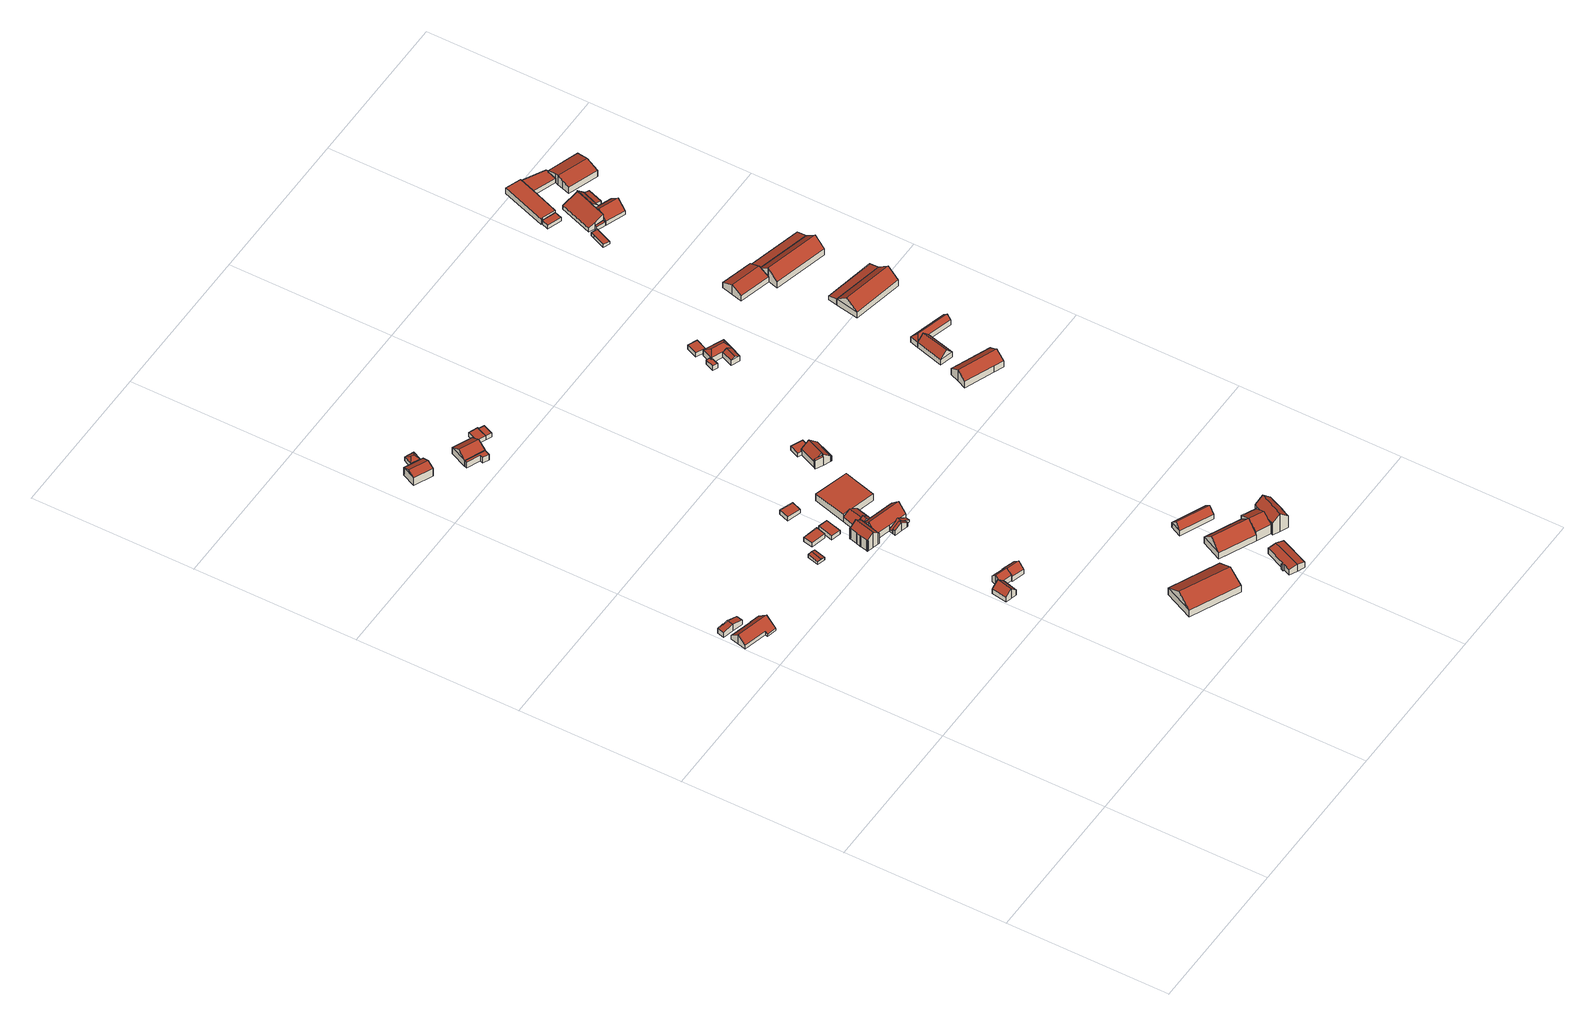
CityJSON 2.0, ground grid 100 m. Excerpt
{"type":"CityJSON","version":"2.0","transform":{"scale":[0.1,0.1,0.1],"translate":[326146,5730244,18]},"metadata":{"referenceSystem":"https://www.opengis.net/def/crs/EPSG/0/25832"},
"CityObjects":{
"building1":{"type":"Building","attributes":{"Geometrietyp2DReferenz":"3000","Gemeindeschluessel":"05170048","function":"31001_1010","roofType":"3100","measuredHeight":6.89},"address":[{"country":"Germany","locality":"Wesel","thoroughfareNumber":"3","thoroughfareName":"Vissel"}],"geometry":[{"type":"Solid","lod":"2","boundaries":[[[[0,1,2,3]],[[4,5,1,0]],[[6,7,5,4]],[[8,9,7,6]],[[10,11,9,8]],[[12,13,11,10]],[[14,15,13,12]],[[16,17,15,14]],[[18,19,17,16]],[[3,2,19,18]],[[4,0,3,18,16,6]],[[14,12,10,8,6,16]],[[1,5,7,9,11,13,15,17,19,2]]]],"semantics":{"surfaces":[{"type":"WallSurface"},{"type":"RoofSurface"},{"type":"GroundSurface"}],"values":[[0,0,0,0,0,0,0,0,0,0,1,1,2]]}}]},
"building2":{"type":"Building","attributes":{"Geometrietyp2DReferenz":"3000","Gemeindeschluessel":"05170048","function":"31001_2723","roofType":"3100","measuredHeight":4.81},"address":[{"country":"Germany","locality":"Wesel","thoroughfareNumber":"3","thoroughfareName":"Vissel"}],"geometry":[{"type":"Solid","lod":"2","boundaries":[[[[20,21,22,23]],[[24,25,21,20]],[[26,27,25,24]],[[28,29,27,26]],[[30,31,29,28]],[[32,33,31,30]],[[34,35,33,32]],[[23,22,35,34]],[[28,26,24,20,23,30]],[[34,32,30,23]],[[21,25,27,29,31,33,35,22]]]],"semantics":{"surfaces":[{"type":"WallSurface"},{"type":"RoofSurface"},{"type":"GroundSurface"}],"values":[[0,0,0,0,0,0,0,0,1,1,2]]}}]},
"building3":{"type":"Building","attributes":{"Geometrietyp2DReferenz":"3000","Gemeindeschluessel":"05170048","function":"31001_1000","roofType":"3100","measuredHeight":7.31},"address":[{"country":"Germany","locality":"Wesel","thoroughfareNumber":"2","thoroughfareName":"Vissel"}],"geometry":[{"type":"Solid","lod":"2","boundaries":[[[[36,37,38,39]],[[40,41,37,36]],[[42,43,41,40]],[[44,45,43,42]],[[46,47,45,44]],[[48,49,47,46]],[[39,38,49,48]],[[40,36,39,42]],[[48,46,44,42,39]],[[37,41,43,45,47,49,38]]]],"semantics":{"surfaces":[{"type":"WallSurface"},{"type":"RoofSurface"},{"type":"GroundSurface"}],"values":[[0,0,0,0,0,0,0,1,1,2]]}}]},
"building4":{"type":"Building","attributes":{"Geometrietyp2DReferenz":"3000","Gemeindeschluessel":"05170048","function":"31001_1313","roofType":"3100","measuredHeight":2.77},"address":[{"country":"Germany","locality":"Wesel","thoroughfareNumber":"4","thoroughfareName":"Vissel"}],"geometry":[{"type":"Solid","lod":"2","boundaries":[[[[50,51,52,53]],[[54,55,51,50]],[[56,57,55,54]],[[53,52,57,56]],[[50,58,54]],[[56,59,53]],[[53,59,58,50]],[[54,58,59,56]],[[51,55,57,52]]]],"semantics":{"surfaces":[{"type":"WallSurface"},{"type":"RoofSurface"},{"type":"GroundSurface"}],"values":[[0,0,0,0,0,0,1,1,2]]}}]},
"building5":{"type":"Building","attributes":{"Geometrietyp2DReferenz":"3000","Gemeindeschluessel":"05170048","function":"31001_1010","roofType":"3100","measuredHeight":7.84},"address":[{"country":"Germany","locality":"Wesel","thoroughfareNumber":"5","thoroughfareName":"Vissel"}],"geometry":[{"type":"Solid","lod":"2","boundaries":[[[[60,61,62,63]],[[64,65,61,60]],[[66,67,65,64]],[[63,62,67,66]],[[60,68,64]],[[66,69,63]],[[63,69,68,60]],[[64,68,69,66]],[[61,65,67,62]]]],"semantics":{"surfaces":[{"type":"WallSurface"},{"type":"RoofSurface"},{"type":"GroundSurface"}],"values":[[0,0,0,0,0,0,1,1,2]]}}]},
"building6":{"type":"Building","attributes":{"Gemeindeschluessel":"05170048","Geometrietyp2DReferenz":"3000","function":"31001_1010"},"address":[{"country":"Germany","locality":"Wesel","thoroughfareNumber":"2","thoroughfareName":"Vissel"}],"children":["building6-1","building6-2"]},
"building6-1":{"type":"BuildingPart","attributes":{"roofType":"3100","measuredHeight":7.04},"parents":["building6"],"geometry":[{"type":"MultiSurface","lod":"2","boundaries":[[[70,71,72,73]],[[74,75,71,70]],[[76,77,75,74]],[[78,79,77,76]],[[80,81,79,78]],[[82,83,84,85]],[[73,72,83,82]],[[80,78,76,74,70,86]],[[73,82,85,86,70]],[[71,75,77,79,81,87,84,83,72]],[[86,88,80]],[[88,86,87,81]],[[86,89,90,87]],[[89,91,85,84,90]]],"semantics":{"surfaces":[{"type":"WallSurface"},{"type":"RoofSurface"},{"type":"GroundSurface"},{"type":"ClosureSurface"}],"values":[0,0,0,0,0,0,0,1,1,2,0,3,0,3]}}]},
"building6-2":{"type":"BuildingPart","attributes":{"roofType":"3100","measuredHeight":7.03},"parents":["building6"],"geometry":[{"type":"MultiSurface","lod":"2","boundaries":[[[92,93,79,94]],[[95,96,93,92]],[[97,98,96,95]],[[99,100,98,97]],[[85,84,100,99]],[[94,79,81,88]],[[95,92,94,88,89,97]],[[85,99,97,89]],[[93,96,98,100,84,90,81,79]],[[85,91,89,90,84]],[[89,86,87,90]],[[86,88,81,87]]],"semantics":{"surfaces":[{"type":"WallSurface"},{"type":"RoofSurface"},{"type":"GroundSurface"},{"type":"ClosureSurface"}],"values":[0,0,0,0,0,0,1,1,2,3,0,3]}}]},
"building7":{"type":"Building","attributes":{"Geometrietyp2DReferenz":"3000","Gemeindeschluessel":"05170048","function":"31001_1313","roofType":"1000","measuredHeight":3.07},"address":[{"country":"Germany","locality":"Wesel","thoroughfareNumber":"4","thoroughfareName":"Vissel"}],"geometry":[{"type":"Solid","lod":"2","boundaries":[[[[101,102,103,104]],[[105,106,102,101]],[[107,108,106,105]],[[104,103,108,107]],[[105,101,104,107]],[[102,106,108,103]]]],"semantics":{"surfaces":[{"type":"WallSurface"},{"type":"RoofSurface"},{"type":"GroundSurface"}],"values":[[0,0,0,0,1,2]]}}]},
"building8":{"type":"Building","attributes":{"Geometrietyp2DReferenz":"3000","Gemeindeschluessel":"05170048","function":"31001_2463","roofType":"3200","measuredHeight":4.69},"address":[{"country":"Germany","locality":"Wesel","thoroughfareNumber":"5","thoroughfareName":"Vissel"}],"geometry":[{"type":"Solid","lod":"2","boundaries":[[[[109,110,111,112]],[[113,114,110,109]],[[115,116,114,113]],[[112,111,116,115]],[[109,117,113]],[[115,118,112]],[[112,118,117,109]],[[113,117,118,115]],[[110,114,116,111]]]],"semantics":{"surfaces":[{"type":"WallSurface"},{"type":"RoofSurface"},{"type":"GroundSurface"}],"values":[[0,0,0,0,1,1,1,1,2]]}}]},
"building9":{"type":"Building","attributes":{"Geometrietyp2DReferenz":"3000","Gemeindeschluessel":"05170048","function":"31001_1210","roofType":"3100","measuredHeight":11.23},"address":[{"country":"Germany","locality":"Wesel","thoroughfareNumber":"4","thoroughfareName":"Vissel"}],"geometry":[{"type":"Solid","lod":"2","boundaries":[[[[119,120,121,122]],[[123,124,120,119]],[[125,126,124,123]],[[127,128,126,125]],[[129,130,128,127]],[[131,132,130,129]],[[133,134,132,131]],[[135,136,134,133]],[[137,138,136,135]],[[139,140,138,137]],[[141,142,140,139]],[[143,144,142,141]],[[145,146,144,143]],[[147,148,146,145]],[[149,150,148,147]],[[151,152,150,149]],[[153,154,152,151]],[[155,156,154,153]],[[157,158,156,155]],[[159,160,158,157]],[[161,162,160,159]],[[163,164,162,161]],[[165,166,164,163]],[[167,168,166,165]],[[169,170,168,167]],[[171,172,170,169]],[[122,121,172,171]],[[131,129,127,125,123,119,122,171,169,167,165,163,133]],[[161,159,157,155,153,151,149,147,145,143,141,139,137,135,133,163]],[[120,124,126,128,130,132,134,136,138,140,142,144,146,148,150,152,154,156,158,160,162,164,166,168,170,172,121]]]],"semantics":{"surfaces":[{"type":"WallSurface"},{"type":"RoofSurface"},{"type":"GroundSurface"}],"values":[[0,0,0,0,0,0,0,0,0,0,0,0,0,0,0,0,0,0,0,0,0,0,0,0,0,0,0,1,1,2]]}}]},
"building10":{"type":"Building","attributes":{"Geometrietyp2DReferenz":"3000","Gemeindeschluessel":"05170048","function":"31001_2720","roofType":"1000","measuredHeight":2.9},"address":[{"country":"Germany","locality":"Wesel","thoroughfareNumber":"4","thoroughfareName":"Vissel"}],"geometry":[{"type":"Solid","lod":"2","boundaries":[[[[173,174,175,176]],[[177,178,174,173]],[[179,180,178,177]],[[176,175,180,179]],[[177,173,176,179]],[[174,178,180,175]]]],"semantics":{"surfaces":[{"type":"WallSurface"},{"type":"RoofSurface"},{"type":"GroundSurface"}],"values":[[0,0,0,0,1,2]]}}]},
"building11":{"type":"Building","attributes":{"Geometrietyp2DReferenz":"3000","Gemeindeschluessel":"05170048","function":"51009_1610","roofType":"1000","measuredHeight":4.03},"geometry":[{"type":"Solid","lod":"2","boundaries":[[[[181,182,183,184]],[[185,186,182,181]],[[187,188,186,185]],[[189,190,188,187]],[[191,192,190,189]],[[184,183,192,191]],[[189,187,185,181,184,191]],[[182,186,188,190,192,183]]]],"semantics":{"surfaces":[{"type":"WallSurface"},{"type":"RoofSurface"},{"type":"GroundSurface"}],"values":[[0,0,0,0,0,0,1,2]]}}]},
"building12":{"type":"Building","attributes":{"Geometrietyp2DReferenz":"3000","Gemeindeschluessel":"05170048","function":"31001_2720","roofType":"3100","measuredHeight":10.62},"address":[{"country":"Germany","locality":"Wesel","thoroughfareNumber":"1","thoroughfareName":"Vissel"}],"geometry":[{"type":"Solid","lod":"2","boundaries":[[[[193,194,195,196]],[[197,198,194,193]],[[199,200,198,197]],[[196,195,200,199]],[[193,201,197]],[[199,202,196]],[[196,202,201,193]],[[197,201,202,199]],[[194,198,200,195]]]],"semantics":{"surfaces":[{"type":"WallSurface"},{"type":"RoofSurface"},{"type":"GroundSurface"}],"values":[[0,0,0,0,0,0,1,1,2]]}}]},
"building13":{"type":"Building","attributes":{"Geometrietyp2DReferenz":"3000","Gemeindeschluessel":"05170048","function":"31001_1010","roofType":"3100","measuredHeight":7.89},"address":[{"country":"Germany","locality":"Wesel","thoroughfareNumber":"11","thoroughfareName":"Vissel"}],"geometry":[{"type":"Solid","lod":"2","boundaries":[[[[203,204,205,206]],[[207,208,204,203]],[[209,210,208,207]],[[206,205,210,209]],[[203,211,207]],[[209,212,206]],[[206,212,211,203]],[[207,211,212,209]],[[204,208,210,205]]]],"semantics":{"surfaces":[{"type":"WallSurface"},{"type":"RoofSurface"},{"type":"GroundSurface"}],"values":[[0,0,0,0,0,0,1,1,2]]}}]},
"building14":{"type":"Building","attributes":{"Geometrietyp2DReferenz":"3000","Gemeindeschluessel":"05170048","function":"51009_1610","roofType":"1000","measuredHeight":2.92},"geometry":[{"type":"Solid","lod":"2","boundaries":[[[[213,214,215,216]],[[217,218,214,213]],[[219,220,218,217]],[[216,215,220,219]],[[217,213,216,219]],[[214,218,220,215]]]],"semantics":{"surfaces":[{"type":"WallSurface"},{"type":"RoofSurface"},{"type":"GroundSurface"}],"values":[[0,0,0,0,1,2]]}}]},
"building15":{"type":"Building","attributes":{"Gemeindeschluessel":"05170048","Geometrietyp2DReferenz":"3000","function":"31001_1210"},"address":[{"country":"Germany","locality":"Wesel","thoroughfareNumber":"4","thoroughfareName":"Vissel"}],"children":["building15-1","building15-2","building15-3"]},
"building15-1":{"type":"BuildingPart","attributes":{"roofType":"3100","measuredHeight":9.55},"parents":["building15"],"geometry":[{"type":"MultiSurface","lod":"2","boundaries":[[[221,222,223,224]],[[225,226,222,221]],[[227,228,226,225]],[[229,230,228,227]],[[231,232,230,229]],[[233,234,232,231]],[[235,236,234,233]],[[237,238,236,235]],[[221,224,237,235,225]],[[233,231,229,227,225,235]],[[222,226,228,230,232,234,236,238,223]],[[237,239,240]],[[241,224,242]],[[243,241,242,223,244]],[[240,239,243,244,238]]],"semantics":{"surfaces":[{"type":"WallSurface"},{"type":"RoofSurface"},{"type":"GroundSurface"},{"type":"ClosureSurface"}],"values":[0,0,0,0,0,0,0,0,1,1,2,0,0,3,3]}}]},
"building15-2":{"type":"BuildingPart","attributes":{"roofType":"3100","measuredHeight":5.46},"parents":["building15"],"geometry":[{"type":"MultiSurface","lod":"2","boundaries":[[[242,223,245,246]],[[247,248,238,240]],[[249,250,248,247]],[[242,246,251,252]],[[249,247,240,252,251]],[[245,223,244,238,248,250,253]],[[251,254,255]],[[256,246,245,257]],[[255,254,256,257,253]],[[241,252,243]],[[223,242,241,243,244]],[[252,239,243]],[[243,239,240,238,244]],[[249,251,255,258]],[[250,258,255,253]]],"semantics":{"surfaces":[{"type":"WallSurface"},{"type":"RoofSurface"},{"type":"GroundSurface"},{"type":"ClosureSurface"}],"values":[0,0,0,1,1,2,0,3,3,0,3,0,3,0,3]}}]},
"building15-3":{"type":"BuildingPart","attributes":{"roofType":"3100","measuredHeight":6.14},"parents":["building15"],"geometry":[{"type":"MultiSurface","lod":"2","boundaries":[[[259,260,261,262]],[[263,245,260,259]],[[264,265,250,258]],[[266,267,265,264]],[[262,261,267,266]],[[263,259,262,268]],[[266,264,258,268,262]],[[260,245,257,250,265,267,261]],[[263,268,256,246]],[[246,256,257,245]],[[268,254,256]],[[256,254,255,253,257]],[[255,258,250,253]]],"semantics":{"surfaces":[{"type":"WallSurface"},{"type":"RoofSurface"},{"type":"GroundSurface"},{"type":"ClosureSurface"}],"values":[0,0,0,0,0,1,1,2,0,3,0,3,3]}}]},
"building16":{"type":"Building","attributes":{"Geometrietyp2DReferenz":"3000","Gemeindeschluessel":"05170048","function":"31001_2463","roofType":"1000","measuredHeight":2.89},"address":[{"country":"Germany","locality":"Wesel","thoroughfareNumber":"11","thoroughfareName":"Vissel"}],"geometry":[{"type":"Solid","lod":"2","boundaries":[[[[269,270,271,272]],[[273,274,270,269]],[[275,276,274,273]],[[277,278,276,275]],[[272,271,278,277]],[[275,273,269,272,277]],[[270,274,276,278,271]]]],"semantics":{"surfaces":[{"type":"WallSurface"},{"type":"RoofSurface"},{"type":"GroundSurface"}],"values":[[0,0,0,0,0,1,2]]}}]},
"building17":{"type":"Building","attributes":{"Gemeindeschluessel":"05170048","Geometrietyp2DReferenz":"3000","function":"31001_2720"},"address":[{"country":"Germany","locality":"Wesel","thoroughfareNumber":"4","thoroughfareName":"Vissel"}],"children":["building17-1","building17-2","building17-3"]},
"building17-1":{"type":"BuildingPart","attributes":{"roofType":"9999","measuredHeight":4.94},"parents":["building17"],"geometry":[{"type":"MultiSurface","lod":"2","boundaries":[[[279,280,281,282]],[[280,283,284,281]],[[279,285,283,280]],[[282,286,285,279]],[[282,287,288,289,286]],[[290,281,291]],[[284,289,288,291]],[[287,290,291,288]],[[283,285,286,284]]],"semantics":{"surfaces":[{"type":"RoofSurface"},{"type":"WallSurface"},{"type":"GroundSurface"}],"values":[0,1,1,1,1,1,1,1,2]}}]},
"building17-2":{"type":"BuildingPart","attributes":{"roofType":"3100","measuredHeight":6.3},"parents":["building17"],"geometry":[{"type":"MultiSurface","lod":"2","boundaries":[[[292,293,294,295]],[[296,297,293,292]],[[298,299,297,296]],[[292,300,296]],[[295,301,300,292]],[[296,300,301,298]],[[293,297,299,294]],[[302,295,303]],[[304,303,294,299]],[[298,302,303,304]],[[295,302,305,301]],[[302,298,305]]],"semantics":{"surfaces":[{"type":"WallSurface"},{"type":"RoofSurface"},{"type":"GroundSurface"},{"type":"ClosureSurface"}],"values":[0,0,0,0,1,1,2,0,3,3,0,3]}}]},
"building17-3":{"type":"BuildingPart","attributes":{"roofType":"3100","measuredHeight":5.96},"parents":["building17"],"geometry":[{"type":"MultiSurface","lod":"2","boundaries":[[[291,284,306,307]],[[303,294,289,288]],[[307,308,309,291]],[[288,309,308,303]],[[284,289,294,306]],[[291,288,289,284]],[[304,307,306,299]],[[303,304,299,294]],[[287,290,309]],[[288,291,290,287]],[[307,304,298,305,308]],[[303,302,298,304]],[[298,302,305]]],"semantics":{"surfaces":[{"type":"WallSurface"},{"type":"RoofSurface"},{"type":"GroundSurface"},{"type":"ClosureSurface"}],"values":[0,0,1,1,2,3,0,3,0,3,0,3,3]}}]},
"building18":{"type":"Building","attributes":{"Geometrietyp2DReferenz":"3000","Gemeindeschluessel":"05170048","function":"31001_2463","roofType":"1000","measuredHeight":2.9},"address":[{"country":"Germany","locality":"Wesel","thoroughfareNumber":"11","thoroughfareName":"Vissel"}],"geometry":[{"type":"Solid","lod":"2","boundaries":[[[[310,311,276,275]],[[312,313,311,310]],[[277,278,313,312]],[[275,276,278,277]],[[312,310,275,277]],[[311,313,278,276]]]],"semantics":{"surfaces":[{"type":"WallSurface"},{"type":"RoofSurface"},{"type":"GroundSurface"}],"values":[[0,0,0,0,1,2]]}}]},
"building19":{"type":"Building","attributes":{"Geometrietyp2DReferenz":"3000","Gemeindeschluessel":"05170048","function":"31001_1220","roofType":"3100","measuredHeight":5.3},"geometry":[{"type":"Solid","lod":"2","boundaries":[[[[314,315,316,317]],[[318,319,315,314]],[[320,321,319,318]],[[322,323,321,320]],[[324,325,323,322]],[[326,327,325,324]],[[328,329,327,326]],[[330,331,329,328]],[[332,333,331,330]],[[317,316,333,332]],[[326,324,322,320,318,314,317,328]],[[332,330,328,317]],[[315,319,321,323,325,327,329,331,333,316]]]],"semantics":{"surfaces":[{"type":"WallSurface"},{"type":"RoofSurface"},{"type":"GroundSurface"}],"values":[[0,0,0,0,0,0,0,0,0,0,1,1,2]]}}]},
"building20":{"type":"Building","attributes":{"Geometrietyp2DReferenz":"3000","Gemeindeschluessel":"05170048","function":"51009_1610","roofType":"3100","measuredHeight":6.94},"geometry":[{"type":"Solid","lod":"2","boundaries":[[[[334,335,336,337]],[[338,339,335,334]],[[340,341,339,338]],[[337,336,341,340]],[[334,342,338]],[[340,343,337]],[[337,343,342,334]],[[338,342,343,340]],[[335,339,341,336]]]],"semantics":{"surfaces":[{"type":"WallSurface"},{"type":"RoofSurface"},{"type":"GroundSurface"}],"values":[[0,0,0,0,0,0,1,1,2]]}}]},
"building21":{"type":"Building","attributes":{"name":"Treutenhof","Geometrietyp2DReferenz":"3000","Gemeindeschluessel":"05170048","function":"31001_2720","roofType":"3100","measuredHeight":10.7},"address":[{"country":"Germany","locality":"Wesel","thoroughfareNumber":"1","thoroughfareName":"Vissel"}],"geometry":[{"type":"Solid","lod":"2","boundaries":[[[[344,345,346,347]],[[348,349,345,344]],[[350,351,349,348]],[[347,346,351,350]],[[344,352,348]],[[350,353,347]],[[347,353,352,344]],[[348,352,353,350]],[[345,349,351,346]]]],"semantics":{"surfaces":[{"type":"WallSurface"},{"type":"RoofSurface"},{"type":"GroundSurface"}],"values":[[0,0,0,0,0,0,1,1,2]]}}]},
"building22":{"type":"Building","attributes":{"Geometrietyp2DReferenz":"3000","Gemeindeschluessel":"05170048","function":"31001_1010","roofType":"3100","measuredHeight":8.33},"address":[{"country":"Germany","locality":"Wesel","thoroughfareNumber":"4a","thoroughfareName":"Vissel"}],"geometry":[{"type":"Solid","lod":"2","boundaries":[[[[354,355,356,357]],[[358,359,355,354]],[[360,361,359,358]],[[362,363,361,360]],[[364,365,363,362]],[[366,367,365,364]],[[368,336,367,366]],[[369,341,336,368]],[[370,341,369]],[[371,339,341,370]],[[372,373,339,371]],[[357,356,373,372]],[[357,372,371,370,354]],[[369,368,366,364,362,360,358,354,370]],[[355,359,361,363,365,367,336,341,339,373,356]]]],"semantics":{"surfaces":[{"type":"WallSurface"},{"type":"RoofSurface"},{"type":"GroundSurface"}],"values":[[0,0,0,0,0,0,0,0,0,0,0,0,1,1,2]]}}]},
"building23":{"type":"Building","attributes":{"Geometrietyp2DReferenz":"3000","Gemeindeschluessel":"05170048","function":"51009_1610","roofType":"1000","measuredHeight":3.79},"geometry":[{"type":"Solid","lod":"2","boundaries":[[[[374,375,376,377]],[[378,379,375,374]],[[380,381,379,378]],[[377,376,381,380]],[[378,374,377,380]],[[375,379,381,376]]]],"semantics":{"surfaces":[{"type":"WallSurface"},{"type":"RoofSurface"},{"type":"GroundSurface"}],"values":[[0,0,0,0,1,2]]}}]},
"building24":{"type":"Building","attributes":{"Geometrietyp2DReferenz":"3000","Gemeindeschluessel":"05170048","function":"31001_2463","roofType":"1000","measuredHeight":2.79},"address":[{"country":"Germany","locality":"Wesel","thoroughfareNumber":"4a","thoroughfareName":"Vissel"}],"geometry":[{"type":"Solid","lod":"2","boundaries":[[[[382,383,384,385]],[[386,387,383,382]],[[388,389,387,386]],[[390,391,389,388]],[[392,393,391,390]],[[385,384,393,392]],[[390,388,386,382,385,392]],[[383,387,389,391,393,384]]]],"semantics":{"surfaces":[{"type":"WallSurface"},{"type":"RoofSurface"},{"type":"GroundSurface"}],"values":[[0,0,0,0,0,0,1,2]]}}]},
"building25":{"type":"Building","attributes":{"Geometrietyp2DReferenz":"3000","Gemeindeschluessel":"05170048","function":"31001_2720","roofType":"3100","measuredHeight":6.97},"address":[{"country":"Germany","locality":"Wesel","thoroughfareNumber":"1","thoroughfareName":"Vissel"}],"geometry":[{"type":"Solid","lod":"2","boundaries":[[[[394,395,396,397]],[[398,399,395,394]],[[400,401,399,398]],[[397,396,401,400]],[[394,402,398]],[[400,403,397]],[[397,403,402,394]],[[398,402,403,400]],[[395,399,401,396]]]],"semantics":{"surfaces":[{"type":"WallSurface"},{"type":"RoofSurface"},{"type":"GroundSurface"}],"values":[[0,0,0,0,0,0,1,1,2]]}}]},
"building26":{"type":"Building","attributes":{"name":"Treutenhof","Gemeindeschluessel":"05170048","Geometrietyp2DReferenz":"3000","function":"31001_1210"},"address":[{"country":"Germany","locality":"Wesel","thoroughfareNumber":"1","thoroughfareName":"Vissel"}],"children":["building26-1","building26-2"]},
"building26-1":{"type":"BuildingPart","attributes":{"roofType":"3100","measuredHeight":13.08},"parents":["building26"],"geometry":[{"type":"MultiSurface","lod":"2","boundaries":[[[404,405,406,407]],[[408,409,405,404]],[[410,411,409,408]],[[412,413,411,410]],[[414,415,413,412]],[[416,417,415,414]],[[418,419,417,416]],[[420,421,419,418]],[[422,423,421,420]],[[424,425,423,422]],[[426,427,428,429]],[[407,406,427,426]],[[426,429,424,422,420,418,407]],[[416,414,412,410,408,404,407,418]],[[405,409,411,413,415,417,419,421,423,425,428,427,406]],[[424,430,431]],[[429,432,433]],[[434,433,432,428,435]],[[431,430,434,435,425]]],"semantics":{"surfaces":[{"type":"WallSurface"},{"type":"RoofSurface"},{"type":"GroundSurface"},{"type":"ClosureSurface"}],"values":[0,0,0,0,0,0,0,0,0,0,0,0,1,1,2,0,0,3,3]}}]},
"building26-2":{"type":"BuildingPart","attributes":{"roofType":"3100","measuredHeight":10.74},"parents":["building26"],"geometry":[{"type":"MultiSurface","lod":"2","boundaries":[[[436,349,423,437]],[[352,438,349,436]],[[439,345,438,352]],[[432,428,345,439]],[[437,423,425,431]],[[436,437,431,440,352]],[[432,439,352,440]],[[349,438,345,428,435,425,423]],[[440,434,433]],[[433,434,435,428,432]],[[440,430,434]],[[434,430,431,425,435]]],"semantics":{"surfaces":[{"type":"WallSurface"},{"type":"RoofSurface"},{"type":"GroundSurface"},{"type":"ClosureSurface"}],"values":[0,0,0,0,0,1,1,2,0,3,0,3]}}]},
"building27":{"type":"Building","attributes":{"Geometrietyp2DReferenz":"3000","Gemeindeschluessel":"05170048","function":"31001_1010","roofType":"3100","measuredHeight":5.24},"address":[{"country":"Germany","locality":"Wesel","thoroughfareNumber":"6","thoroughfareName":"Vissel"}],"geometry":[{"type":"Solid","lod":"2","boundaries":[[[[441,442,443,444]],[[445,446,442,441]],[[447,448,446,445]],[[444,443,448,447]],[[441,449,445]],[[447,450,444]],[[444,450,449,441]],[[445,449,450,447]],[[442,446,448,443]]]],"semantics":{"surfaces":[{"type":"WallSurface"},{"type":"RoofSurface"},{"type":"GroundSurface"}],"values":[[0,0,0,0,0,0,1,1,2]]}}]},
"building28":{"type":"Building","attributes":{"Gemeindeschluessel":"05170048","Geometrietyp2DReferenz":"3000","function":"31001_1010"},"address":[{"country":"Germany","locality":"Wesel","thoroughfareNumber":"6","thoroughfareName":"Vissel"}],"children":["building28-1","building28-2"]},
"building28-1":{"type":"BuildingPart","attributes":{"roofType":"3200","measuredHeight":6.23},"parents":["building28"],"geometry":[{"type":"MultiSurface","lod":"2","boundaries":[[[451,452,453,454]],[[455,456,457,458]],[[459,460,456,455]],[[461,462,460,459]],[[454,453,462,461]],[[463,459,455,464]],[[455,458,465,464]],[[464,465,451,454,461,463]],[[461,459,463]],[[452,466,457,456,460,462,453]],[[451,465,467,468]],[[466,452,468,467]],[[465,458,469,467]],[[457,466,467,469]]],"semantics":{"surfaces":[{"type":"WallSurface"},{"type":"RoofSurface"},{"type":"GroundSurface"},{"type":"ClosureSurface"}],"values":[0,0,0,0,0,1,1,1,1,2,0,3,0,3]}}]},
"building28-2":{"type":"BuildingPart","attributes":{"roofType":"1000","measuredHeight":3.13},"address":[{"country":"Germany","locality":"Wesel","thoroughfareNumber":"6","thoroughfareName":"Vissel"}],"parents":["building28"],"geometry":[{"type":"Solid","lod":"2","boundaries":[[[[469,457,470,471]],[[472,473,452,468]],[[474,475,473,472]],[[471,470,475,474]],[[472,468,467,469,471,474]],[[457,466,452,473,475,470]],[[469,467,466,457]],[[467,468,452,466]]]],"semantics":{"surfaces":[{"type":"WallSurface"},{"type":"RoofSurface"},{"type":"GroundSurface"},{"type":"ClosureSurface"}],"values":[[0,0,0,0,1,2,3,3]]}}]},
"building29":{"type":"Building","attributes":{"Geometrietyp2DReferenz":"3000","Gemeindeschluessel":"05170048","function":"31001_2463","roofType":"1000","measuredHeight":3.03},"address":[{"country":"Germany","locality":"Wesel","thoroughfareNumber":"6","thoroughfareName":"Vissel"}],"geometry":[{"type":"Solid","lod":"2","boundaries":[[[[476,477,478,479]],[[480,481,477,476]],[[482,483,481,480]],[[479,478,483,482]],[[480,476,479,482]],[[477,481,483,478]]]],"semantics":{"surfaces":[{"type":"WallSurface"},{"type":"RoofSurface"},{"type":"GroundSurface"}],"values":[[0,0,0,0,1,2]]}}]},
"building30":{"type":"Building","attributes":{"Geometrietyp2DReferenz":"3000","Gemeindeschluessel":"05170048","function":"31001_2720","roofType":"3100","measuredHeight":8.42},"address":[{"country":"Germany","locality":"Wesel","thoroughfareNumber":"10","thoroughfareName":"Vissel"}],"geometry":[{"type":"Solid","lod":"2","boundaries":[[[[484,485,486,487]],[[488,489,485,484]],[[490,491,489,488]],[[492,493,491,490]],[[494,495,493,492]],[[496,497,495,494]],[[498,499,497,496]],[[500,501,499,498]],[[487,486,501,500]],[[487,500,498,496,484]],[[494,492,490,488,484,496]],[[485,489,491,493,495,497,499,501,486]]]],"semantics":{"surfaces":[{"type":"WallSurface"},{"type":"RoofSurface"},{"type":"GroundSurface"}],"values":[[0,0,0,0,0,0,0,0,0,1,1,2]]}}]},
"building31":{"type":"Building","attributes":{"Geometrietyp2DReferenz":"3000","Gemeindeschluessel":"05170048","function":"31001_1210","roofType":"3100","measuredHeight":8.02},"address":[{"country":"Germany","locality":"Wesel","thoroughfareNumber":"10a","thoroughfareName":"Vissel"}],"geometry":[{"type":"Solid","lod":"2","boundaries":[[[[502,503,504,505]],[[506,507,503,502]],[[508,509,507,506]],[[505,504,509,508]],[[502,510,506]],[[508,511,505]],[[505,511,510,502]],[[506,510,511,508]],[[503,507,509,504]]]],"semantics":{"surfaces":[{"type":"WallSurface"},{"type":"RoofSurface"},{"type":"GroundSurface"}],"values":[[0,0,0,0,0,0,1,1,2]]}}]},
"building32":{"type":"Building","attributes":{"Geometrietyp2DReferenz":"3000","Gemeindeschluessel":"05170048","function":"31001_2720","roofType":"5000","measuredHeight":6.34},"address":[{"country":"Germany","locality":"Wesel","thoroughfareNumber":"10","thoroughfareName":"Vissel"}],"geometry":[{"type":"Solid","lod":"2","boundaries":[[[[512,513,509,508]],[[514,515,513,512]],[[516,517,515,514]],[[518,519,517,516]],[[505,504,519,518]],[[508,509,504,505]],[[516,514,512,520]],[[512,508,520]],[[508,505,518,516,520]],[[513,515,517,519,504,509]]]],"semantics":{"surfaces":[{"type":"WallSurface"},{"type":"RoofSurface"},{"type":"GroundSurface"}],"values":[[0,0,0,0,0,0,1,1,1,2]]}}]},
"building33":{"type":"Building","attributes":{"Geometrietyp2DReferenz":"3000","Gemeindeschluessel":"05170048","function":"31001_2720","roofType":"3100","measuredHeight":6.85},"address":[{"country":"Germany","locality":"Wesel","thoroughfareNumber":"8","thoroughfareName":"Vissel"}],"geometry":[{"type":"Solid","lod":"2","boundaries":[[[[521,522,523,524]],[[525,526,522,521]],[[527,528,526,525]],[[529,530,528,527]],[[531,532,530,529]],[[533,534,532,531]],[[524,523,534,533]],[[524,533,531,521]],[[529,527,525,521,531]],[[522,526,528,530,532,534,523]]]],"semantics":{"surfaces":[{"type":"WallSurface"},{"type":"RoofSurface"},{"type":"GroundSurface"}],"values":[[0,0,0,0,0,0,0,1,1,2]]}}]},
"building34":{"type":"Building","attributes":{"Gemeindeschluessel":"05170048","Geometrietyp2DReferenz":"3000","function":"31001_2720"},"address":[{"country":"Germany","locality":"Wesel","thoroughfareNumber":"9","thoroughfareName":"Vissel"}],"children":["building34-1","building34-2"]},
"building34-1":{"type":"BuildingPart","attributes":{"roofType":"3100","measuredHeight":10.04},"parents":["building34"],"geometry":[{"type":"Solid","lod":"2","boundaries":[[[[535,536,537,538]],[[539,540,536,535]],[[541,542,540,539]],[[538,543,535]],[[539,544,541]],[[541,544,543,538]],[[535,543,544,539]],[[537,536,540,542]],[[537,542,541,538]]]],"semantics":{"surfaces":[{"type":"WallSurface"},{"type":"RoofSurface"},{"type":"GroundSurface"},{"type":"ClosureSurface"}],"values":[[0,0,0,0,0,1,1,2,3]]}}]},
"building34-2":{"type":"BuildingPart","attributes":{"roofType":"2100","measuredHeight":4.29},"address":[{"country":"Germany","locality":"Wesel","thoroughfareNumber":"9","thoroughfareName":"Vissel"}],"parents":["building34"],"geometry":[{"type":"Solid","lod":"2","boundaries":[[[[545,546,542,541]],[[547,548,546,545]],[[549,550,548,547]],[[538,537,550,549]],[[547,545,541,538,549]],[[542,546,548,550,537]],[[538,541,542,537]]]],"semantics":{"surfaces":[{"type":"WallSurface"},{"type":"RoofSurface"},{"type":"GroundSurface"},{"type":"ClosureSurface"}],"values":[[0,0,0,0,1,2,3]]}}]},
"building35":{"type":"Building","attributes":{"Geometrietyp2DReferenz":"3000","Gemeindeschluessel":"05170048","function":"31001_2720","roofType":"1000","measuredHeight":2.15},"address":[{"country":"Germany","locality":"Wesel","thoroughfareNumber":"7","thoroughfareName":"Vissel"}],"geometry":[{"type":"Solid","lod":"2","boundaries":[[[[551,552,553,554]],[[555,556,552,551]],[[557,558,556,555]],[[559,560,558,557]],[[554,553,560,559]],[[557,555,551,554,559]],[[552,556,558,560,553]]]],"semantics":{"surfaces":[{"type":"WallSurface"},{"type":"RoofSurface"},{"type":"GroundSurface"}],"values":[[0,0,0,0,0,1,2]]}}]},
"building36":{"type":"Building","attributes":{"Geometrietyp2DReferenz":"3000","Gemeindeschluessel":"05170048","function":"31001_2720","roofType":"1000","measuredHeight":2.51},"address":[{"country":"Germany","locality":"Wesel","thoroughfareNumber":"7","thoroughfareName":"Vissel"}],"geometry":[{"type":"Solid","lod":"2","boundaries":[[[[561,562,563,564]],[[565,566,562,561]],[[567,568,566,565]],[[569,570,568,567]],[[564,563,570,569]],[[567,565,561,564,569]],[[562,566,568,570,563]]]],"semantics":{"surfaces":[{"type":"WallSurface"},{"type":"RoofSurface"},{"type":"GroundSurface"}],"values":[[0,0,0,0,0,1,2]]}}]},
"building37":{"type":"Building","attributes":{"Gemeindeschluessel":"05170048","Geometrietyp2DReferenz":"3000","function":"31001_2720"},"address":[{"country":"Germany","locality":"Wesel","thoroughfareNumber":"8","thoroughfareName":"Vissel"}],"children":["building37-1","building37-2"]},
"building37-1":{"type":"BuildingPart","attributes":{"roofType":"3100","measuredHeight":9.95},"parents":["building37"],"geometry":[{"type":"MultiSurface","lod":"2","boundaries":[[[571,572,573,574]],[[575,576,572,571]],[[577,578,576,575]],[[579,580,581,582]],[[583,584,580,579]],[[574,573,584,583]],[[571,574,583,579,575]],[[582,577,575,579]],[[572,576,578,581,580,584,573]],[[585,586,581,578]],[[577,582,586,585]]],"semantics":{"surfaces":[{"type":"WallSurface"},{"type":"RoofSurface"},{"type":"GroundSurface"},{"type":"ClosureSurface"}],"values":[0,0,0,0,0,0,1,1,2,0,3]}}]},
"building37-2":{"type":"BuildingPart","attributes":{"roofType":"2100","measuredHeight":4.58},"address":[{"country":"Germany","locality":"Wesel","thoroughfareNumber":"8","thoroughfareName":"Vissel"}],"parents":["building37"],"geometry":[{"type":"MultiSurface","lod":"2","boundaries":[[[587,586,588,589]],[[590,591,585,592]],[[589,588,591,590]],[[592,587,589,590]],[[586,585,591,588]],[[587,592,577,582]],[[585,586,582,577]]],"semantics":{"surfaces":[{"type":"WallSurface"},{"type":"RoofSurface"},{"type":"GroundSurface"},{"type":"ClosureSurface"}],"values":[0,0,0,1,2,0,3]}}]},
"building38":{"type":"Building","attributes":{"Geometrietyp2DReferenz":"3000","Gemeindeschluessel":"05170048","function":"31001_2720","roofType":"1000","measuredHeight":4.16},"address":[{"country":"Germany","locality":"Wesel","thoroughfareNumber":"7","thoroughfareName":"Vissel"}],"geometry":[{"type":"Solid","lod":"2","boundaries":[[[[593,594,595,596]],[[597,598,594,593]],[[599,600,598,597]],[[601,562,600,599]],[[602,563,562,601]],[[603,570,563,602]],[[596,595,570,603]],[[602,601,599,597,593,596,603]],[[594,598,600,562,563,570,595]]]],"semantics":{"surfaces":[{"type":"WallSurface"},{"type":"RoofSurface"},{"type":"GroundSurface"}],"values":[[0,0,0,0,0,0,0,1,2]]}}]},
"building39":{"type":"Building","attributes":{"Gemeindeschluessel":"05170048","Geometrietyp2DReferenz":"3000","function":"31001_2720"},"address":[{"country":"Germany","locality":"Wesel","thoroughfareNumber":"7","thoroughfareName":"Vissel"}],"children":["building39-1","building39-2","building39-3"]},
"building39-1":{"type":"BuildingPart","attributes":{"roofType":"2100","measuredHeight":7.04},"parents":["building39"],"geometry":[{"type":"MultiSurface","lod":"2","boundaries":[[[604,605,606,607]],[[608,609,605,604]],[[610,611,609,608]],[[612,613,614,615]],[[610,608,604,607,612,615]],[[606,605,609,611,614,613]],[[612,607,616,617]],[[606,613,617,616]],[[610,615,614,611]]],"semantics":{"surfaces":[{"type":"WallSurface"},{"type":"RoofSurface"},{"type":"GroundSurface"},{"type":"ClosureSurface"}],"values":[0,0,0,0,1,2,0,3,3]}}]},
"building39-2":{"type":"BuildingPart","attributes":{"roofType":"1000","measuredHeight":2.52},"parents":["building39"],"geometry":[{"type":"Solid","lod":"2","boundaries":[[[[616,606,618,619]],[[620,621,613,617]],[[619,618,621,620]],[[617,616,619,620]],[[606,613,621,618]],[[616,617,613,606]]]],"semantics":{"surfaces":[{"type":"WallSurface"},{"type":"RoofSurface"},{"type":"GroundSurface"},{"type":"ClosureSurface"}],"values":[[0,0,0,1,2,3]]}}]},
"building39-3":{"type":"BuildingPart","attributes":{"roofType":"2100","measuredHeight":7.45},"parents":["building39"],"geometry":[{"type":"MultiSurface","lod":"2","boundaries":[[[622,614,623,624]],[[625,626,611,627]],[[628,629,626,625]],[[624,623,629,628]],[[625,627,622,624,628]],[[614,611,626,629,623]],[[622,627,610,615]],[[611,614,615,610]]],"semantics":{"surfaces":[{"type":"WallSurface"},{"type":"RoofSurface"},{"type":"GroundSurface"},{"type":"ClosureSurface"}],"values":[0,0,0,0,1,2,0,3]}}]},
"building40":{"type":"Building","attributes":{"name":"Mostertskath","Geometrietyp2DReferenz":"3000","Gemeindeschluessel":"05170048","function":"31001_1210","roofType":"3100","measuredHeight":7.72},"address":[{"country":"Germany","locality":"Wesel","thoroughfareNumber":"7","thoroughfareName":"Vissel"}],"geometry":[{"type":"Solid","lod":"2","boundaries":[[[[630,631,632,633]],[[634,635,631,630]],[[636,637,635,634]],[[638,639,637,636]],[[640,641,639,638]],[[642,643,641,640]],[[633,632,643,642]],[[633,642,640,630]],[[638,636,634,630,640]],[[631,635,637,639,641,643,632]]]],"semantics":{"surfaces":[{"type":"WallSurface"},{"type":"RoofSurface"},{"type":"GroundSurface"}],"values":[[0,0,0,0,0,0,0,1,1,2]]}}]},
"building41":{"type":"Building","attributes":{"Geometrietyp2DReferenz":"3000","Gemeindeschluessel":"05170048","function":"31001_2463","roofType":"2100","measuredHeight":3.32},"address":[{"country":"Germany","locality":"Wesel","thoroughfareNumber":"7","thoroughfareName":"Vissel"}],"geometry":[{"type":"Solid","lod":"2","boundaries":[[[[644,645,646,647]],[[648,649,645,644]],[[650,651,649,648]],[[647,646,651,650]],[[648,644,647,650]],[[645,649,651,646]]]],"semantics":{"surfaces":[{"type":"WallSurface"},{"type":"RoofSurface"},{"type":"GroundSurface"}],"values":[[0,0,0,0,1,2]]}}]},
"building42":{"type":"Building","attributes":{"Geometrietyp2DReferenz":"3000","Gemeindeschluessel":"05170048","function":"31001_2720","roofType":"1000","measuredHeight":3.04},"address":[{"country":"Germany","locality":"Wesel","thoroughfareNumber":"7","thoroughfareName":"Vissel"}],"geometry":[{"type":"Solid","lod":"2","boundaries":[[[[652,653,654,655]],[[656,657,653,652]],[[658,659,657,656]],[[660,661,659,658]],[[662,663,661,660]],[[664,665,663,662]],[[666,667,665,664]],[[655,654,667,666]],[[664,662,660,658,656,652,655,666]],[[653,657,659,661,663,665,667,654]]]],"semantics":{"surfaces":[{"type":"WallSurface"},{"type":"RoofSurface"},{"type":"GroundSurface"}],"values":[[0,0,0,0,0,0,0,0,1,2]]}}]},
"building43":{"type":"Building","attributes":{"Geometrietyp2DReferenz":"3000","Gemeindeschluessel":"05170048","function":"31001_2720","roofType":"3100","measuredHeight":7.01},"address":[{"country":"Germany","locality":"Wesel","thoroughfareNumber":"7","thoroughfareName":"Vissel"}],"geometry":[{"type":"Solid","lod":"2","boundaries":[[[[668,669,670,671]],[[672,673,669,668]],[[674,665,673,672]],[[675,663,665,674]],[[676,661,663,675]],[[677,678,661,676]],[[679,680,678,677]],[[681,682,680,679]],[[671,670,682,681]],[[668,671,681,679,672]],[[677,676,675,674,672,679]],[[669,673,665,663,661,678,680,682,670]]]],"semantics":{"surfaces":[{"type":"WallSurface"},{"type":"RoofSurface"},{"type":"GroundSurface"}],"values":[[0,0,0,0,0,0,0,0,0,1,1,2]]}}]}
},
"vertices":[
[146,2179,38],[146,2179,12],[143,2163,12],[143,2163,26],[4,2215,38],[4,2215,12],[15,2266,81],[15,2266,12],[27,2318,38],[27,2318,12],[167,2281,38],[167,2281,12],[168,2286,34],[168,2286,12],[230,2272,32],[230,2272,12],[217,2214,81],[217,2214,12],[204,2150,28],[204,2150,12],
[20,2359,42],[20,2359,10],[86,2342,10],[86,2342,58],[31,2402,42],[31,2402,10],[66,2393,51],[66,2393,10],[65,2388,51],[65,2388,10],[95,2381,58],[95,2381,10],[161,2364,42],[161,2364,10],[151,2325,42],[151,2325,10],
[1006,1218,54],[1006,1218,18],[1042,1210,18],[1042,1210,91],[1021,1314,54],[1021,1314,18],[1062,1305,91],[1062,1305,18],[1079,1301,76],[1079,1301,18],[1103,1294,54],[1103,1294,18],[1078,1202,54],[1078,1202,18],
[779,2199,31],[779,2199,9],[799,2271,9],[799,2271,31],[733,2212,31],[733,2212,9],[751,2283,31],[751,2283,9],[756,2205,37],[775,2277,37],
[271,4361,71],[271,4361,13],[160,4412,13],[160,4412,71],[233,4277,71],[233,4277,13],[121,4328,71],[121,4328,13],[252,4319,91],[141,4370,91],
[1242,1284,85],[1242,1284,15],[1254,1321,15],[1254,1321,51],[1231,1247,51],[1231,1247,15],[1154,1271,51],[1154,1271,15],[1155,1278,57],[1155,1278,15],[1156,1277,57],[1156,1277,15],[1175,1346,51],[1175,1346,15],[1174,1340,15],[1174,1340,56],[1165,1308,85],[1165,1308,15],[1156,1277,56],[1165,1309,85],[1165,1309,15],[1166,1313,81],
[1103,1294,56],[1103,1294,15],[1155,1278,56],[1079,1301,56],[1079,1301,15],[1088,1332,85],[1088,1332,15],[1098,1362,56],[1098,1362,15],
[919,2282,41],[919,2282,10],[935,2341,10],[935,2341,41],[826,2304,41],[826,2304,10],[839,2364,41],[839,2364,10],
[308,4440,41],[308,4440,11],[253,4465,11],[253,4465,41],[282,4385,41],[282,4385,11],[227,4410,41],[227,4410,11],[277,4421,58],[258,4430,58],
[1034,2040,91],[1034,2040,13],[1036,2040,13],[1036,2040,90],[1029,2021,91],[1029,2021,13],[1031,2020,90],[1031,2020,13],[1029,2015,90],[1029,2015,13],[1024,2017,94],[1024,2017,13],[1024,2018,94],[1024,2018,13],[988,2027,125],[988,2027,13],[953,2036,96],[953,2036,13],[953,2035,96],[953,2035,13],[947,2036,91],[947,2036,13],[949,2042,91],[949,2042,13],[950,2041,92],[950,2041,13],[962,2087,92],[962,2087,13],[960,2088,91],[960,2088,13],[968,2116,90],[968,2116,13],[969,2115,91],[969,2115,13],[981,2161,91],[981,2161,13],[980,2162,90],[980,2162,13],[981,2167,90],[981,2167,13],[986,2166,94],[986,2166,13],[986,2164,94],[986,2164,13],[1022,2155,125],[1022,2155,13],[1057,2146,96],[1057,2146,13],[1058,2147,96],[1058,2147,13],[1063,2146,91],[1063,2146,13],[1063,2144,91],[1063,2144,13],
[950,2339,41],[950,2339,12],[924,2242,12],[924,2242,41],[1008,2324,41],[1008,2324,12],[982,2227,41],[982,2227,12],
[484,4085,58],[484,4085,18],[499,4119,18],[499,4119,58],[446,4102,58],[446,4102,18],[453,4119,58],[453,4119,18],[373,4154,58],[373,4154,18],[380,4170,58],[380,4170,18],
[1790,382,70],[1790,382,21],[1493,519,21],[1493,519,70],[1707,199,70],[1707,199,21],[1409,337,70],[1409,337,21],[1748,290,127],[1451,428,127],
[545,4225,59],[545,4225,13],[427,4276,13],[427,4276,59],[499,4119,59],[499,4119,13],[380,4170,59],[380,4170,13],[522,4172,92],[403,4223,92],
[1006,2487,39],[1006,2487,10],[1028,2545,10],[1028,2545,39],[924,2515,39],[924,2515,10],[946,2576,39],[946,2576,10],
[1036,2040,61],[1036,2040,17],[1132,2014,17],[1132,2014,61],[1049,2092,113],[1049,2092,17],[1063,2144,61],[1063,2144,17],[1066,2144,61],[1066,2144,17],[1135,2126,61],[1135,2126,17],[1277,2089,61],[1277,2089,17],[1262,2036,113],[1262,2036,17],[1248,1983,61],[1248,1983,17],[1207,1994,61],[1248,1983,34],[1173,2003,61],[1132,2014,34],[1190,1999,61],[1190,1999,17],
[1125,1989,17],[1125,1989,34],[1242,1958,34],[1242,1958,17],[1213,1965,52],[1213,1965,17],[1183,1973,72],[1190,1999,72],[1183,1973,17],[1181,1974,71],[1183,1973,69],[1169,1977,63],[1169,1977,17],[1213,1965,49],
[1121,1972,49],[1121,1972,17],[1165,1961,17],[1165,1961,79],[1125,1989,49],[1209,1949,49],[1209,1949,17],[1205,1950,52],[1205,1950,17],[1169,1977,79],
[581,4270,40],[581,4270,11],[552,4202,11],[552,4202,40],[636,4247,40],[636,4247,11],[632,4240,40],[632,4240,11],[606,4178,40],[606,4178,11],
[1337,2405,63],[1125,2463,63],[1070,2262,63],[1281,2205,63],[1125,2463,13],[1070,2262,13],[1337,2405,13],[1281,2205,13],[1133,2245,63],[1164,2236,44],[1164,2236,13],[1100,2254,63],[1070,2262,44],
[1135,2126,46],[1135,2126,13],[1142,2152,13],[1142,2152,46],[1066,2144,46],[1066,2144,13],[1073,2171,46],[1073,2171,13],[1100,2135,76],[1107,2162,76],[1138,2153,46],[1142,2152,44],[1073,2171,44],[1100,2164,70],
[1047,2178,13],[1047,2178,44],[1094,2165,73],[1117,2249,73],
[667,4226,40],[667,4226,11],[640,4162,40],[640,4162,11],
[1942,45,65],[1942,45,24],[1988,25,24],[1988,25,77],[1961,87,65],[1961,87,24],[1953,90,62],[1953,90,24],[1959,104,62],[1959,104,24],[1967,100,65],[1967,100,24],[2020,221,65],[2020,221,24],[2065,202,77],[2065,202,24],[2110,182,65],[2110,182,24],[2033,5,65],[2033,5,24],
[1314,2580,85],[1314,2580,22],[1358,2560,22],[1358,2560,85],[1319,2591,85],[1319,2591,22],[1363,2572,85],[1363,2572,22],[1316,2585,92],[1360,2566,92],
[2127,452,68],[2127,452,24],[1912,551,24],[1912,551,68],[2067,324,68],[2067,324,24],[1853,424,68],[1853,424,24],[2097,388,131],[1883,487,131],
[1409,2680,105],[1409,2680,22],[1365,2699,22],[1365,2699,65],[1414,2678,101],[1414,2678,22],[1460,2658,58],[1460,2658,22],[1440,2612,58],[1440,2612,22],[1433,2615,65],[1433,2615,22],[1402,2541,65],[1402,2541,22],[1358,2560,104],[1363,2572,104],[1363,2572,105],[1319,2591,65],[1364,2695,65],[1364,2695,22],
[1440,2612,60],[1440,2612,23],[1433,2615,23],[1433,2615,60],[1409,2538,60],[1409,2538,23],[1402,2541,60],[1402,2541,23],
[1367,2765,49],[1367,2765,21],[1341,2705,21],[1341,2705,49],[1438,2734,49],[1438,2734,21],[1414,2678,49],[1414,2678,21],[1365,2699,49],[1365,2699,21],[1364,2695,49],[1364,2695,21],
[2127,671,52],[2127,671,16],[1929,760,16],[1929,760,52],[2093,602,52],[2093,602,16],[1897,691,52],[1897,691,16],[2110,637,86],[1913,725,86],
[2308,384,111],[2308,384,24],[2263,404,24],[2263,404,155],[2282,327,111],[2282,327,24],[2286,325,107],[2286,325,24],[2267,284,107],[2267,284,24],[2263,286,111],[2263,286,24],[2237,231,111],[2237,231,24],[2192,252,155],[2192,252,24],[2147,273,111],[2147,273,24],[2152,285,111],[2152,285,24],[2153,285,111],[2153,285,24],[2218,424,111],[2218,424,24],[2213,412,24],[2213,412,111],[2167,315,111],[2153,285,93],[2213,412,93],[2199,382,111],[2183,349,111],[2183,349,24],
[2067,324,93],[2152,285,93],[2097,388,24],[2127,452,93],[2183,349,131],
[1790,3334,52],[1790,3334,16],[1820,3404,16],[1820,3404,52],[1737,3357,52],[1737,3357,16],[1766,3427,52],[1766,3427,16],[1763,3346,68],[1793,3416,68],
[1706,3453,53],[1706,3453,12],[1766,3427,12],[1766,3427,53],[1728,3523,53],[1728,3523,12],[1704,3468,12],[1704,3468,53],[1849,3471,53],[1849,3471,12],[1820,3404,53],[1820,3404,12],[1811,3448,75],[1737,3479,75],[1699,3456,53],[1699,3456,12],[1699,3456,43],[1706,3453,43],[1704,3468,43],
[1683,3476,12],[1683,3476,43],[1689,3410,43],[1689,3410,12],[1661,3422,43],[1661,3422,12],
[1782,3593,41],[1782,3593,11],[1726,3618,11],[1726,3618,41],[1753,3525,41],[1753,3525,11],[1697,3549,41],[1697,3549,11],
[2262,2278,98],[2262,2278,13],[2239,2222,13],[2239,2222,60],[2285,2333,60],[2285,2333,13],[2289,2332,60],[2289,2332,13],[2520,2238,60],[2520,2238,13],[2503,2196,88],[2503,2196,13],[2497,2182,98],[2497,2182,13],[2474,2126,60],[2474,2126,13],[2417,2149,60],[2417,2149,13],
[2395,2395,52],[2395,2395,14],[2441,2567,14],[2441,2567,52],[2316,2417,52],[2316,2417,14],[2362,2588,52],[2362,2588,14],[2356,2406,95],[2401,2578,95],
[2375,2639,52],[2375,2639,14],[2607,2576,52],[2607,2576,14],[2600,2550,78],[2600,2550,14],[2593,2525,52],[2593,2525,14],[2394,2607,78],
[2187,3624,83],[2187,3624,14],[2169,3556,14],[2169,3556,53],[2204,3691,53],[2204,3691,14],[2398,3641,53],[2398,3641,14],[2382,3575,82],[2382,3575,14],[2381,3574,83],[2381,3574,14],[2364,3506,53],[2364,3506,14],
[2692,2908,60],[2692,2908,17],[2721,3046,17],[2721,3046,60],[2377,2970,60],[2377,2970,17],[2405,3112,60],[2405,3112,17],[2706,2977,117],[2391,3041,117],
[2417,3170,42],[2417,3170,17],[2733,3107,41],[2733,3107,17],[2721,3049,59],[2721,3049,17],
[2174,4483,32],[2174,4483,11],[2165,4461,11],[2165,4461,32],[2212,4468,32],[2212,4468,11],[2170,4367,32],[2170,4367,11],[2132,4382,32],[2132,4382,11],
[2200,4719,34],[2200,4719,9],[2115,4750,9],[2115,4750,34],[2184,4673,34],[2184,4673,9],[2098,4704,34],[2098,4704,9],[2114,4747,34],[2114,4747,9],
[2364,3506,114],[2364,3506,17],[2348,3443,17],[2348,3443,62],[2365,3509,117],[2365,3509,17],[2382,3575,62],[2382,3575,17],[2701,3423,117],[2701,3423,17],[2717,3489,17],[2717,3489,62],[2684,3357,62],[2684,3357,17],[2382,3575,18],[2717,3489,18],
[2717,3489,64],[2734,3555,18],[2734,3555,41],[2398,3641,41],[2398,3641,18],[2382,3575,64],
[2205,5029,50],[2205,5029,9],[2105,4750,9],[2105,4750,50],[2299,4994,50],[2299,4994,9],[2265,4897,50],[2265,4897,9],[2200,4719,50],[2115,4750,50],[2114,4747,50],
[2191,4507,34],[2191,4507,8],[2227,4494,8],[2227,4494,51],[2265,4712,34],[2265,4712,8],[2356,4679,78],[2356,4679,8],[2283,4474,79],[2283,4474,8],[2315,4565,8],[2315,4565,79],[2227,4494,34],[2283,4474,34],
[2221,4478,8],[2221,4478,34],[2277,4457,34],[2277,4457,8],
[2315,4565,82],[2353,4551,8],[2353,4551,46],[2394,4664,46],[2394,4664,8],[2356,4679,83],[2360,4571,46],[2360,4571,8],
[2296,4511,87],[2296,4511,10],[2277,4457,10],[2277,4457,37],[2315,4565,37],[2315,4565,10],[2353,4551,38],[2353,4551,10],[2437,4519,37],[2437,4519,10],[2418,4465,87],[2418,4465,10],[2399,4411,37],[2399,4411,10],
[2429,4651,35],[2429,4651,9],[2394,4664,9],[2394,4664,42],[2396,4557,35],[2396,4557,9],[2360,4571,42],[2360,4571,9],
[2302,4993,39],[2302,4993,8],[2299,4994,8],[2299,4994,39],[2436,4921,39],[2436,4921,8],[2438,4920,39],[2438,4920,8],[2431,4902,39],[2431,4902,8],[2430,4902,39],[2430,4902,8],[2410,4846,39],[2410,4846,8],[2265,4897,39],[2265,4897,8],
[2391,4789,67],[2391,4789,8],[2377,4745,8],[2377,4745,52],[2403,4824,78],[2403,4824,8],[2410,4846,71],[2430,4902,52],[2431,4902,52],[2618,4837,52],[2618,4837,8],[2590,4759,78],[2590,4759,8],[2563,4680,52],[2563,4680,8]
]}
